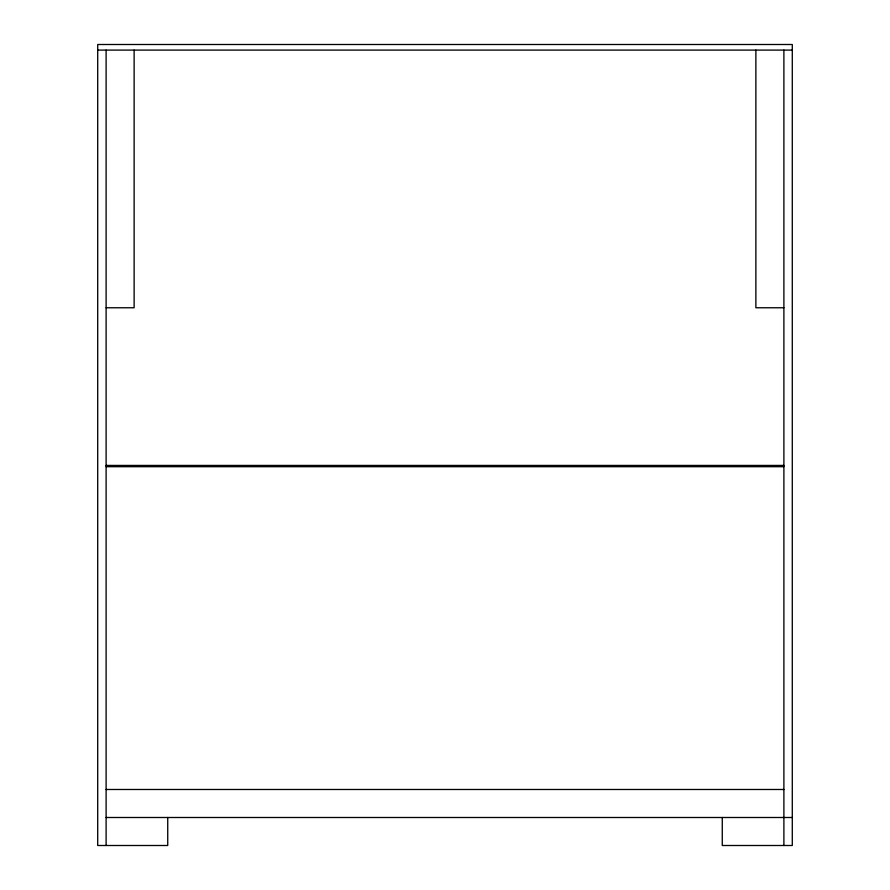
<?xml version="1.0" encoding="UTF-8"?>
<svg xmlns="http://www.w3.org/2000/svg" width="890" height="890" viewBox="0 0 890 890"><rect width="100%" height="100%" fill="white"/><g stroke="black" fill="none" stroke-linecap="round" stroke-linejoin="round"><path stroke-width="1.33" d="M97.711 50.096L792.289 50.096M106.11 307.762L134.123 307.762L134.123 50.096M783.89 307.762L755.877 307.762L755.877 50.096M106.11 465.426L783.89 465.426M106.11 466.694L783.89 466.694M106.11 789.486L783.89 789.486M106.11 817.498L792.289 817.498M783.89 50.096L783.89 845.5M722.268 817.498L722.268 845.5L792.289 845.5L792.289 44.5L97.711 44.5L97.711 845.5L167.732 845.5L167.732 817.498M106.11 50.096L106.11 845.5"/></g></svg>
